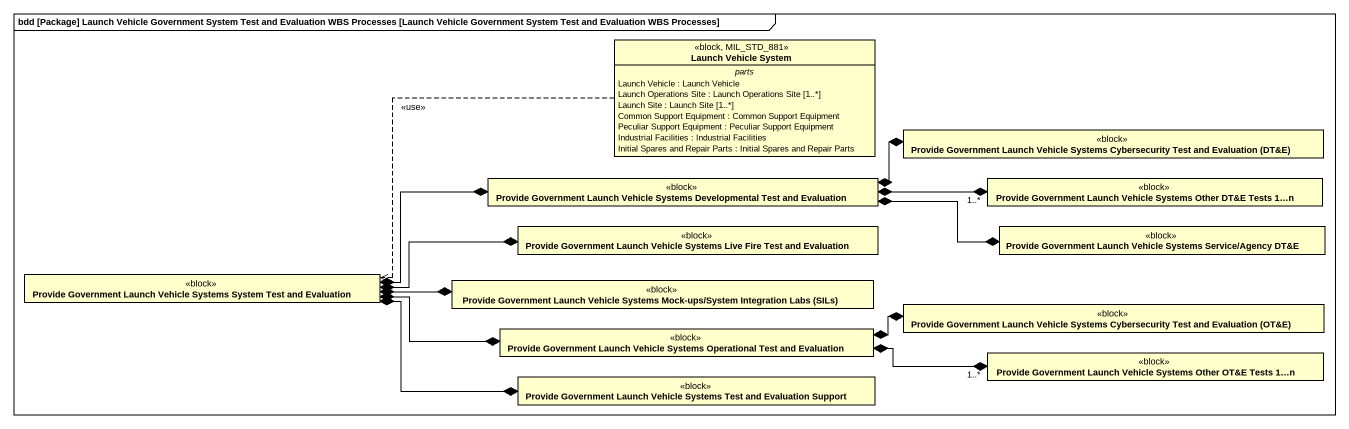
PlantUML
@startuml
mainframe bdd [Package] Launch Vehicle Government System Test and Evaluation WBS Processes [Launch Vehicle Government System Test and Evaluation WBS Processes]
hide circle
hide empty members
class "Launch Vehicle System" as Launch_Vehicle_System <<block, MIL_STD_881>> {
  -- parts --
  Launch Vehicle : Launch Vehicle
  Launch Operations Site : Launch Operations Site [1..*]
  Launch Site : Launch Site [1..*]
  Common Support Equipment : Common Support Equipment
  Peculiar Support Equipment : Peculiar Support Equipment
  Industrial Facilities : Industrial Facilities
  Initial Spares and Repair Parts : Initial Spares and Repair Parts
}
class "Provide Government Launch Vehicle Systems Cybersecurity Test and Evaluation (DT&E)" as Provide_Government_Launch <<block>>
class "Provide Government Launch Vehicle Systems Developmental Test and Evaluation" as Provide_Government_Launch_2 <<block>>
class "Provide Government Launch Vehicle Systems Other DT&E Tests 1…n" as Provide_Government_Launch_3 <<block>>
class "Provide Government Launch Vehicle Systems Live Fire Test and Evaluation" as Provide_Government_Launch_4 <<block>>
class "Provide Government Launch Vehicle Systems Service/Agency DT&E" as Provide_Government_Launch_5 <<block>>
class "Provide Government Launch Vehicle Systems System Test and Evaluation" as Provide_Government_Launch_6 <<block>>
class "Provide Government Launch Vehicle Systems Mock-ups/System Integration Labs (SILs)" as Provide_Government_Launch_7 <<block>>
class "Provide Government Launch Vehicle Systems Cybersecurity Test and Evaluation (OT&E)" as Provide_Government_Launch_8 <<block>>
class "Provide Government Launch Vehicle Systems Operational Test and Evaluation" as Provide_Government_Launch_9 <<block>>
class "Provide Government Launch Vehicle Systems Other OT&E Tests 1…n" as Provide_Government_Launch_10 <<block>>
class "Provide Government Launch Vehicle Systems Test and Evaluation Support" as Provide_Government_Launch_11 <<block>>
Launch_Vehicle_System .left.> Provide_Government_Launch_6 : <<use>>
Provide_Government_Launch_2 *-right-* Provide_Government_Launch
Provide_Government_Launch_2 *-right-* "1..*" Provide_Government_Launch_3
Provide_Government_Launch_2 *-right-* Provide_Government_Launch_5
Provide_Government_Launch_6 *-right-* Provide_Government_Launch_2
Provide_Government_Launch_6 *-right-* Provide_Government_Launch_4
Provide_Government_Launch_6 *-right-* Provide_Government_Launch_7
Provide_Government_Launch_6 *-right-* Provide_Government_Launch_9
Provide_Government_Launch_6 *-right-* Provide_Government_Launch_11
Provide_Government_Launch_9 *-right-* Provide_Government_Launch_8
Provide_Government_Launch_9 *-right-* "1..*" Provide_Government_Launch_10
@enduml
